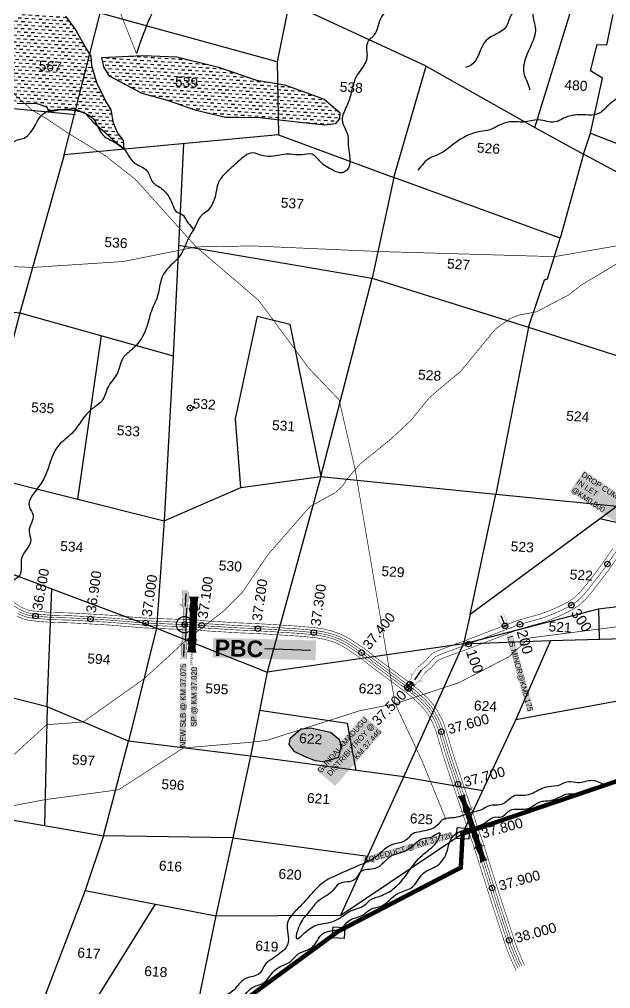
# Model space of a CAD drawing. Header units: inches. Extents: x 198958 to 218693, y 1596361 to 1611769.
# Drawn here: x 203481 to 204555, y 1599783 to 1601544 of the extents above; entities that cross this region are included whole.
import ezdxf
from ezdxf.enums import TextEntityAlignment as Align

# ---------------------------------------------------------------- set-up
doc = ezdxf.new("R2010")
doc.units = ezdxf.units.IN
doc.header["$LTSCALE"] = 15
doc.header["$MEASUREMENT"] = 0
doc.header["$PDMODE"] = 32
doc.header["$PDSIZE"] = 10
doc.linetypes.add('ACAD_ISO02W100', pattern=[15, 12, -3])
doc.linetypes.add('HIDDEN2', pattern=[0.1875, 0.125, -0.0625])
for name, color, linetype in [('CANAL1', 7, 'Continuous'), ('CSMark', 72, 'Continuous'), ('PAPER SIZE', 5, 'Continuous'), ('PLOTS', 7, 'Continuous'), ('PLOTS NO', 7, 'Continuous'), ('ROADS', 1, 'Continuous'), ('STREAMS', 4, 'Continuous'), ('STRUCTURE', 5, 'Continuous'), ('TANKS', 4, 'Continuous'), ('text2', 7, 'Continuous'), ('VILLAGE BOUNDARY STONES', 1, 'Continuous'), ('VILLAGE BOUNDAY', 5, 'Continuous')]:
    doc.layers.add(name, color=color, linetype=linetype)
doc.styles.get("Standard").update_dxf_attribs({"font": 'arial.ttf'})
doc.dimstyles.get("Standard").update_dxf_attribs({"dimtxt": 0.18, "dimasz": 0.18, "dimexe": 0.18, "dimexo": 0.0625, "dimgap": 0.09, "dimtad": 0, "dimtih": 1, "dimtoh": 1, "dimdec": 4, "dimzin": 0, "dimdsep": 46, "dimtxsty": 'Standard', "dimcen": 0.09, "dimadec": 0, "dimazin": 0, "dimtfac": 1, "dimtdec": 4, "dimtofl": 0, "dimtmove": 0, "dimatfit": 3, "dimfxl": 1, "dimtolj": 1, "dimtzin": 0, "dimarcsym": 0})
pattern_1 = [(356.38964, (193844.571, 1595630.348), (6.67528, 5.8829062), [6.2915795, -6.2915795])]

# ---------------------------------------------------------------- blocks, each defined once
blk = doc.blocks.new('OT')
at = {"layer": 'STRUCTURE', "color": 190}
for points, const_width in [([(769751.4, 1706595.8), (769729.4, 1706595.8)], 0.5), ([(769775.2, 1706601.8), (769775.2, 1706597.8), (769769.2, 1706593.8), (769761.8, 1706593.8), (769754.4, 1706593.8), (769748.4, 1706597.8), (769748.4, 1706601.8)], 0.5), ([(769761.8, 1706593.8), (769761.8, 1706581)], 2.5), ([(769751.4, 1706579), (769729.4, 1706579)], 0.5), ([(769748.4, 1706573), (769748.4, 1706577), (769754.4, 1706581), (769761.8, 1706581), (769761.8, 1706581), (769761.8, 1706581), (769769.2, 1706581), (769775.2, 1706577), (769775.2, 1706573)], 0.5)]:
    blk.add_lwpolyline(points, dxfattribs=dict(at, const_width=const_width))
at = {"layer": 'STRUCTURE', "color": 0}
blk.add_circle((769761.8, 1706587.4), 1.87, dxfattribs=at)
blk.add_leader([(769732.6, 1706587.4), (769753.8, 1706587.4)], dimstyle='Standard', override={"dimasz": 10, "dimgap": 0.09, "dimtad": 0}, dxfattribs=at)
blk = doc.blocks.new('AQUEDUCT')
at = {"layer": 'STRUCTURE'}
h = blk.add_hatch(dxfattribs=at)
h.set_pattern_fill('DASH', color=256, scale=8, angle=-90, style=0)
h.set_pattern_definition([(270, (-1706662.7411, 769762.6106), (1, -1), [1, -1])])
edge = h.paths.add_edge_path()
edge.add_spline(control_points=[(6.5, -63.1), (6.2, -62.6), (5.2, -61.2), (4.6, -58.3), (4.1, -54.4), (3.3, -48.8), (4.1, -41.4), (5.4, -35.8), (6, -33)], knot_values=[0, 0, 0, 0, 1.613557, 5.24513, 8.624976, 13.470124, 22.190216, 30.746377, 30.746377, 30.746377, 30.746377], degree=3, periodic=0)
edge.add_line((6, -33), (4, -30))
edge.add_line((4, -30), (4, 30))
edge.add_line((4, 30), (6, 33))
edge.add_spline(control_points=[(6, 33), (5.3, 35.8), (3.9, 41.3), (2.8, 48.7), (3.5, 54.4), (3.9, 58.3), (4.4, 61.2), (5.4, 62.6), (5.7, 63.1)], knot_values=[0, 0, 0, 0, 8.556161, 17.276253, 22.121402, 25.501247, 29.13282, 30.746377, 30.746377, 30.746377, 30.746377], degree=3, periodic=0)
edge.add_line((5.7, 63.1), (-6.5, 63.1))
edge.add_spline(control_points=[(-6.5, 63.1), (-6.2, 62.6), (-5.2, 61.2), (-4.6, 58.3), (-4.1, 54.4), (-3.3, 48.8), (-4.1, 41.4), (-5.4, 35.8), (-6, 33)], knot_values=[0, 0, 0, 0, 1.613557, 5.24513, 8.624976, 13.470124, 22.190216, 30.746377, 30.746377, 30.746377, 30.746377], degree=3, periodic=0)
edge.add_line((-6, 33), (-4, 30))
edge.add_line((-4, 30), (-4, -30))
edge.add_line((-4, -30), (-6, -33))
edge.add_spline(control_points=[(-6, -33), (-5.3, -35.8), (-3.9, -41.3), (-2.8, -48.7), (-3.5, -54.4), (-3.9, -58.3), (-4.4, -61.2), (-5.4, -62.6), (-5.7, -63.1)], knot_values=[0, 0, 0, 0, 8.556161, 17.276253, 22.121402, 25.501247, 29.13282, 30.746377, 30.746377, 30.746377, 30.746377], degree=3, periodic=0)
edge.add_line((-5.7, -63.1), (6.5, -63.1))
blk.add_circle((0, 0), 0.938)
at = {"layer": 'STRUCTURE', "const_width": 0.628}
for points in [[(-12, 36), (-8, 36), (-4, 30), (-4, -30), (-8, -36), (-12, -36)], [(12, 36), (8, 36), (4, 30), (4, -30), (8, -36), (12, -36)]]:
    blk.add_lwpolyline(points, dxfattribs=at)
at = {"layer": 'STRUCTURE', "color": 3}
for points in [[(-4, 30), (-4, -30)], [(-4, 30), (-4, -30)], [(4, 30), (4, -30)]]:
    blk.add_lwpolyline(points, dxfattribs=at)
at = {"layer": 'STRUCTURE'}
for points in [[(-6.5, 63.1), (-5.7, 61.7), (-4.7, 58.2), (-4.2, 54.9), (-3.6, 50.1), (-4.3, 41.4), (-6, 33)], [(5.7, 63.1), (4.8, 61.7), (3.9, 58.2), (3.5, 54.8), (3.1, 50), (4, 41.3), (6, 33)], [(-5.7, -63.1), (-4.8, -61.7), (-3.9, -58.2), (-3.5, -54.8), (-3.1, -50), (-4, -41.3), (-6, -33)], [(6.5, -63.1), (5.7, -61.7), (4.7, -58.2), (4.2, -54.9), (3.6, -50.1), (4.3, -41.4), (6, -33)]]:
    blk.add_spline(points, degree=3, dxfattribs=at)
at = {"layer": 'STRUCTURE', "color": 0}
blk.add_text('STREAM', height=5, dxfattribs=at).set_placement((-19.7, -0.1), align=Align.MIDDLE_CENTER)
for points in [[(32.5, 0.1), (5.8, 0)], [(0.4, -62), (0.1, -38.2)]]:
    blk.add_leader(points, dimstyle='Standard', override={"dimasz": 10, "dimgap": 0.09, "dimtad": 0}, dxfattribs=at)
blk = doc.blocks.new('SLB')
at = {"layer": 'STRUCTURE'}
h = blk.add_hatch(dxfattribs=at)
h.set_pattern_fill('DOTS', color=6, scale=20, angle=320.3722, style=0)
h.set_pattern_definition([(320.372247934, (-159.4327, -72.9564), (1.2786241598, 0.5641323054), [0, -1.25])])
h.paths.add_polyline_path([(769699.5, 1706871.1), (769699.5, 1706861.1), (769729.1, 1706861.1), (769732.1, 1706863.1), (769792.1, 1706863.1), (769795.1, 1706861.1), (769824.7, 1706861.1), (769824.7, 1706871.1), (769795.1, 1706871.1), (769792.1, 1706869.1), (769732.1, 1706869.1), (769729.1, 1706871.1)])
at = {"layer": 'STRUCTURE', "color": 6, "const_width": 0.628}
for points in [[(769726.1, 1706877.1), (769726.1, 1706873.1), (769732.1, 1706869.1), (769792.1, 1706869.1), (769798.1, 1706873.1), (769798.1, 1706877.1)], [(769726.1, 1706855.1), (769726.1, 1706859.1), (769732.1, 1706863.1), (769792.1, 1706863.1), (769798.1, 1706859.1), (769798.1, 1706855.1)]]:
    blk.add_lwpolyline(points, dxfattribs=at)
at = {"layer": 'STRUCTURE', "color": 6, "linetype": 'ACAD_ISO02W100', "ltscale": 0.5, "const_width": 0.5}
for points in [[(769699.5, 1706871.1), (769729.1, 1706871.1)], [(769699.5, 1706861.1), (769729.1, 1706861.1)], [(769795.1, 1706871.1), (769824.7, 1706871.1)], [(769795.1, 1706861.1), (769824.7, 1706861.1)]]:
    blk.add_lwpolyline(points, dxfattribs=at)
at = {"layer": 'STRUCTURE', "color": 6}
blk.add_lwpolyline([(769732.1, 1706863.1), (769792.1, 1706863.1)], dxfattribs=at)
blk.add_lwpolyline([(769732.1, 1706863.1), (769792.1, 1706863.1)], dxfattribs=at)
at = {"layer": 'STRUCTURE', "color": 0}
blk.add_circle((769762.1, 1706866.1), 1.24, dxfattribs=at)
for points in [[(769703.8, 1706866), (769726.7, 1706866)], [(769818.6, 1706865.8), (769795.7, 1706865.8)]]:
    blk.add_leader(points, dimstyle='Standard', override={"dimasz": 10, "dimgap": 0.09, "dimtad": 0}, dxfattribs=at)
blk = doc.blocks.new('SP')
at = {"layer": 'STRUCTURE'}
h = blk.add_hatch(dxfattribs=at)
h.set_pattern_fill('DASH', color=256, scale=8, style=0)
edge = h.paths.add_edge_path()
edge.add_spline(control_points=[(769825.7, 1706742.1), (769825.3, 1706741.8), (769823.8, 1706740.8), (769820.9, 1706740.3), (769817, 1706739.7), (769811.4, 1706738.9), (769804, 1706739.7), (769798.4, 1706741), (769795.6, 1706741.6)], knot_values=[0, 0, 0, 0, 1.613557, 5.24513, 8.624976, 13.470124, 22.190216, 30.746377, 30.746377, 30.746377, 30.746377], degree=3, periodic=0)
edge.add_line((769795.6, 1706741.6), (769792.6, 1706739.6))
edge.add_line((769792.6, 1706739.6), (769732.6, 1706739.6))
edge.add_line((769732.6, 1706739.6), (769729.6, 1706741.6))
edge.add_spline(control_points=[(769729.6, 1706741.6), (769726.9, 1706740.9), (769721.3, 1706739.5), (769713.9, 1706738.5), (769708.3, 1706739.1), (769704.4, 1706739.6), (769701.5, 1706740), (769700, 1706741), (769699.5, 1706741.3)], knot_values=[0, 0, 0, 0, 8.556161, 17.276253, 22.121402, 25.501247, 29.13282, 30.746377, 30.746377, 30.746377, 30.746377], degree=3, periodic=0)
edge.add_line((769699.5, 1706741.3), (769699.5, 1706722.1))
edge.add_spline(control_points=[(769699.5, 1706722.1), (769700, 1706722.4), (769701.4, 1706723.4), (769704.3, 1706724), (769708.2, 1706724.5), (769713.8, 1706725.3), (769721.2, 1706724.5), (769726.8, 1706723.3), (769729.6, 1706722.6)], knot_values=[0, 0, 0, 0, 1.613557, 5.24513, 8.624976, 13.470124, 22.190216, 30.746377, 30.746377, 30.746377, 30.746377], degree=3, periodic=0)
edge.add_line((769729.6, 1706722.6), (769732.6, 1706724.6))
edge.add_line((769732.6, 1706724.6), (769792.6, 1706724.6))
edge.add_line((769792.6, 1706724.6), (769795.6, 1706722.6))
edge.add_spline(control_points=[(769795.6, 1706722.6), (769798.4, 1706723.3), (769803.9, 1706724.8), (769811.3, 1706725.8), (769817, 1706725.1), (769820.9, 1706724.7), (769823.8, 1706724.2), (769825.2, 1706723.3), (769825.7, 1706723)], knot_values=[0, 0, 0, 0, 8.556161, 17.276253, 22.121402, 25.501247, 29.13282, 30.746377, 30.746377, 30.746377, 30.746377], degree=3, periodic=0)
edge.add_line((769825.7, 1706723), (769825.7, 1706742.1))
h.paths.add_polyline_path([(769764.2, 1706732.1, -1), (769761.1, 1706732.1, -1)], flags=0)
h.paths.add_polyline_path([(769761.1, 1706732.1, 1), (769764.2, 1706732.1, 1)], flags=16)
at = {"layer": 'STRUCTURE', "const_width": 0.628}
for points in [[(769726.6, 1706747.6), (769726.6, 1706743.6), (769732.6, 1706739.6), (769792.6, 1706739.6), (769798.6, 1706743.6), (769798.6, 1706747.6)], [(769726.6, 1706716.6), (769726.6, 1706720.6), (769732.6, 1706724.6), (769792.6, 1706724.6), (769798.6, 1706720.6), (769798.6, 1706716.6)]]:
    blk.add_lwpolyline(points, dxfattribs=at)
at = {"layer": 'STRUCTURE', "color": 3}
blk.add_lwpolyline([(769732.6, 1706724.6), (769792.6, 1706724.6)], dxfattribs=at)
blk.add_lwpolyline([(769732.6, 1706724.6), (769792.6, 1706724.6)], dxfattribs=at)
at = {"layer": 'STRUCTURE', "color": 0}
blk.add_circle((769762.6, 1706732.1), 1.55, dxfattribs=at)
at = {"layer": 'STRUCTURE'}
for points in [[(769699.5, 1706741.3), (769700.9, 1706740.5), (769704.4, 1706739.6), (769707.8, 1706739.2), (769712.6, 1706738.8), (769721.3, 1706739.7), (769729.6, 1706741.6)], [(769825.7, 1706742.1), (769824.3, 1706741.3), (769820.8, 1706740.3), (769817.5, 1706739.8), (769812.7, 1706739.2), (769804, 1706739.9), (769795.6, 1706741.6)], [(769699.5, 1706722.1), (769700.9, 1706723), (769704.4, 1706724), (769707.7, 1706724.5), (769712.5, 1706725), (769721.2, 1706724.4), (769729.6, 1706722.6)], [(769825.7, 1706723), (769824.3, 1706723.8), (769820.8, 1706724.7), (769817.4, 1706725.1), (769812.6, 1706725.5), (769803.9, 1706724.6), (769795.6, 1706722.6)]]:
    blk.add_spline(points, degree=3, dxfattribs=at)
at = {"layer": 'STRUCTURE', "color": 0}
blk.add_text('STREAM', height=5, dxfattribs=at).set_placement((769684.3, 1706732.1), align=Align.MIDDLE_CENTER)
for points in [[(769727.4, 1706732.1), (769700.8, 1706732.1)], [(769824.4, 1706732.1), (769800.5, 1706732.1)]]:
    blk.add_leader(points, dimstyle='Standard', override={"dimasz": 10, "dimgap": 0.09, "dimtad": 0}, dxfattribs=at)
blk = doc.blocks.new('PBC')
at = {"layer": 'STRUCTURE', "color": 5, "insert": (13.6, 8.7), "char_height": 30, "width": 181.057, "attachment_point": 1, "rotation": 325.6347, "bg_fill": 1, "box_fill_scale": 1.1, "bg_fill_color": 7, "bg_fill_true_color": 16777215, "bg_fill_transparency": 0}
blk.add_mtext('{\\fArial|b1|i0|c0|p34;\\C256;PBC}', dxfattribs=at)
at = {"layer": 'PAPER SIZE'}
blk.add_leader([(148.6, -102.5), (80.6, -54.7)], dimstyle='Standard', override={"dimasz": 40, "dimgap": 0.09, "dimtad": 0, "dimtfill": 2, "dimtfillclr": 5}, dxfattribs=at)

msp = doc.modelspace()

# ---------------------------------------------------------------- hatches: boundary and pattern name
at = {"layer": 'TANKS'}
h = msp.add_hatch(dxfattribs=at)
h.set_pattern_fill('DASH', color=256, scale=1.9816, angle=-3.6104)
h.set_pattern_definition(pattern_1)
h.paths.add_polyline_path([(203671.2, 1601308.3), (203670.3, 1601323.9), (203659.4, 1601338.8), (203652.2, 1601355.7), (203648, 1601379.6), (203638.3, 1601395.7), (203621.8, 1601428.7), (203612.7, 1601460.1), (203611.6, 1601477.2), (203601.3, 1601494), (203582.4, 1601526.9), (203565.3, 1601550.1), (203540.9, 1601561), (203503.1, 1601559.4), (203475.3, 1601548.9), (203433.2, 1601517), (203399.6, 1601475.7), (203383.5, 1601433.9), (203371.8, 1601403.5), (203365.8, 1601388), (203371.4, 1601383.9), (203375, 1601381.3), (203390.7, 1601390.7), (203406.8, 1601396.8), (203426.7, 1601399.9), (203455.4, 1601398), (203477.2, 1601391.8), (203512.8, 1601391.5), (203530.5, 1601385.5), (203535.3, 1601376.2), (203555.3, 1601380.7), (203580.7, 1601382.2), (203600.9, 1601373.4), (203614.8, 1601357.7), (203632.4, 1601342.1), (203646, 1601330), (203657.4, 1601319.1)])
h.paths.add_polyline_path([(203630.9, 1601474.7), (203704.8, 1601478.9), (203766.8, 1601476.3), (203842.7, 1601457.5), (203911.5, 1601434), (203963.3, 1601425.3), (204034.9, 1601399.5), (204047.6, 1601388.5), (204063.3, 1601375), (204062.3, 1601363.3), (204054.5, 1601354.4), (204035.9, 1601352.1), (204001.7, 1601355.9), (203958.9, 1601360.6), (203933.6, 1601363.4), (203918.1, 1601365.1), (203879.5, 1601365.7), (203855.4, 1601366.1), (203802.2, 1601378.9), (203750.1, 1601396.9), (203703.9, 1601409.8), (203644.8, 1601441.1), (203634.3, 1601457.9)])
h = msp.add_hatch(dxfattribs=at)
h.set_pattern_fill('DASH', color=256, scale=1.9816, angle=-3.6104)
h.set_pattern_definition(pattern_1)
h.paths.add_polyline_path([(203145.9, 1600044.9), (203158.2, 1600089.9), (203153.6, 1600122.3), (203158.3, 1600143.1), (203173.5, 1600149.1), (203181, 1600156.9), (203173.6, 1600180.6), (203146.9, 1600203.7), (203114, 1600220.8), (203095.4, 1600222.8), (203058.9, 1600218.6), (203029.4, 1600204.9), (203013.9, 1600173.8), (203017.7, 1600148.8), (203025.3, 1600127.6), (203029.9, 1600114.8), (203050.2, 1600105.5), (203067.1, 1600095.2), (203080.3, 1600087.1), (203104.5, 1600060), (203112, 1600051.6), (203119.9, 1600048.8), (203125.2, 1600046.7)])
h.paths.add_polyline_path([(203999.5, 1600204.3), (204018.2, 1600197.3), (204032.1, 1600195.4), (204039.2, 1600196.8), (204061.2, 1600203.1), (204066, 1600224.7), (204062.2, 1600234.9), (204046.2, 1600248.3), (204009.5, 1600255.9), (203992, 1600254.4), (203972.2, 1600236.9), (203970.5, 1600226.2), (203979.5, 1600214.4)])

# ---------------------------------------------------------------- linework, layer by layer
at = {"color": 3}
for p in [(203791, 1600838, 23), (203710.4, 1600447.1), (203781.3, 1600444.2), (203796.3, 1600444.2), (204185.8, 1600330.7), (204188, 1600328, 19), (204277.6, 1600154.2), (204304.3, 1600073.8), (204309.6, 1600059.2)]:
    msp.add_point(p, dxfattribs=at)
at = {"layer": 'CANAL1', "color": 200, "const_width": 1}
for points in [[(204205.8, 1600367.4), (204218.2, 1600377.9), (204227.6, 1600388.4), (204233.6, 1600393.4), (204242.3, 1600397.1), (204260.6, 1600404.2), (204294.3, 1600416.4), (204353.9, 1600439.5), (204384.8, 1600451.4), (204410.2, 1600458.6), (204429.5, 1600464), (204448.8, 1600471.6), (204462.3, 1600477.6), (204478.6, 1600486), (204488.6, 1600492.7), (204498.7, 1600502.3), (204510.5, 1600516.4), (204536.3, 1600550), (204559, 1600582.6)], [(204216.2, 1600355.2), (204229.4, 1600366.4), (204238.7, 1600376.8), (204242.1, 1600379.6), (204248.3, 1600382.3), (204266.2, 1600389.2), (204299.9, 1600401.4), (204359.7, 1600424.5), (204389.9, 1600436.2), (204414.5, 1600443.2), (204434.6, 1600448.8), (204455, 1600456.8), (204469.3, 1600463.2), (204486.7, 1600472.2), (204498.6, 1600480.2), (204510.4, 1600491.3), (204523, 1600506.4), (204549.3, 1600540.6), (204572.1, 1600573.5)], [(203453.2, 1600495.5), (203484.7, 1600475.8), (203490.7, 1600473.1), (203498.2, 1600470.3), (203505.5, 1600469.1), (203510.5, 1600468.7), (203527.3, 1600467.2), (203539.8, 1600466.3), (203549.4, 1600466), (203574.2, 1600465.4), (203605.3, 1600463.7), (203646.9, 1600461.2), (203706.9, 1600456.2), (203710.8, 1600456.1), (203780.4, 1600453.3), (203796, 1600453.4), (203825.8, 1600450.5), (203840.9, 1600449.7), (203876, 1600447.5), (203913.8, 1600445.9), (203944, 1600444.2), (203966.5, 1600442.7), (203989.7, 1600441.2), (204016.3, 1600438.8), (204030.8, 1600436.8), (204044.7, 1600433.6), (204053.6, 1600430.9), (204064.7, 1600426.9), (204076.8, 1600420.6), (204086.6, 1600414.7), (204110.2, 1600398.8), (204112.1, 1600397.2), (204135.3, 1600379.1), (204180.3, 1600345.6), (204193.5, 1600336.3), (204207.6, 1600324.4), (204223.4, 1600309.8), (204233.3, 1600298.1), (204240.5, 1600287.3), (204249, 1600271.4), (204254.4, 1600257.4), (204267, 1600214.7), (204272.8, 1600196.5), (204281.3, 1600171.3), (204286.1, 1600157.1), (204307.9, 1600092.3), (204312.6, 1600077.2), (204318, 1600062.3), (204321.8, 1600052), (204352.4, 1599955.1), (204383.3, 1599860.5), (204394.9, 1599832.7), (204398.9, 1599825)], [(203476.2, 1600459.8), (203483.9, 1600456.4), (203493.6, 1600452.9), (203503.3, 1600451.3), (203508.9, 1600450.8), (203525.8, 1600449.3), (203538.9, 1600448.4), (203548.9, 1600448), (203573.4, 1600447.4), (203604.3, 1600445.7), (203645.6, 1600443.3), (203705.8, 1600438.3), (203710, 1600438.1), (203780.2, 1600435.3), (203795.2, 1600435.4), (203824.5, 1600432.5), (203839.9, 1600431.7), (203875, 1600429.5), (203912.9, 1600427.9), (203942.8, 1600426.3), (203965.3, 1600424.7), (203988.4, 1600423.3), (204014.3, 1600420.9), (204027.6, 1600419.1), (204040.1, 1600416.2), (204048, 1600413.8), (204057.5, 1600410.4), (204068, 1600404.9), (204076.8, 1600399.5), (204099.6, 1600384.2), (204101, 1600383.1), (204124.4, 1600364.8), (204169.8, 1600331.1), (204182.4, 1600322.1), (204195.6, 1600310.9), (204210.4, 1600297.3), (204218.9, 1600287.3), (204225.1, 1600278), (204232.6, 1600263.8), (204237.4, 1600251.6), (204249.8, 1600209.4), (204255.7, 1600190.9), (204264.2, 1600165.6), (204269, 1600151.3), (204290.8, 1600086.8), (204295.6, 1600071.4), (204301.1, 1600056.1), (204304.7, 1600046.2), (204335.2, 1599949.6), (204366.4, 1599854.2), (204378.6, 1599825.1), (204383.6, 1599815.4)]]:
    msp.add_lwpolyline(points, dxfattribs=at)
at = {"layer": 'CANAL1', "color": 1, "linetype": 'HIDDEN2', "ltscale": 4, "const_width": 1}
for points in [[(204211, 1600361.3), (204223.8, 1600372.2), (204233.1, 1600382.6), (204237.9, 1600386.5), (204245.3, 1600389.7), (204263.4, 1600396.7), (204297.1, 1600408.9), (204356.8, 1600432), (204387.4, 1600443.8), (204412.3, 1600450.9), (204432, 1600456.4), (204451.9, 1600464.2), (204465.8, 1600470.4), (204482.7, 1600479.1), (204493.6, 1600486.4), (204504.6, 1600496.8), (204516.7, 1600511.4), (204542.8, 1600545.3), (204565.6, 1600578.1)], [(203480.4, 1600467.8), (203487.3, 1600464.7), (203495.9, 1600461.6), (203504.4, 1600460.2), (203509.7, 1600459.8), (203526.5, 1600458.2), (203539.3, 1600457.4), (203549.2, 1600457), (203573.8, 1600456.4), (203604.8, 1600454.7), (203646.2, 1600452.3), (203706.3, 1600447.3), (203710.4, 1600447.1), (203780.3, 1600444.3), (203795.6, 1600444.4), (203825.1, 1600441.5), (203840.4, 1600440.7), (203875.5, 1600438.5), (203913.3, 1600436.9), (203943.4, 1600435.2), (203965.9, 1600433.7), (203989.1, 1600432.2), (204015.3, 1600429.8), (204029.2, 1600427.9), (204042.4, 1600424.9), (204050.8, 1600422.3), (204061.1, 1600418.6), (204072.4, 1600412.8), (204081.7, 1600407.1), (204104.9, 1600391.5), (204106.6, 1600390.2), (204129.9, 1600371.9), (204175.1, 1600338.3), (204187.9, 1600329.2), (204201.6, 1600317.6), (204216.9, 1600303.6), (204226.1, 1600292.7), (204232.8, 1600282.6), (204240.8, 1600267.6), (204245.9, 1600254.5), (204258.4, 1600212.1), (204264.3, 1600193.7), (204272.8, 1600168.5), (204277.6, 1600154.2), (204299.3, 1600089.6), (204304.1, 1600074.3), (204309.6, 1600059.2), (204313.3, 1600049.1), (204343.8, 1599952.4), (204374.8, 1599857.4), (204386.7, 1599828.9), (204390.1, 1599822.4)]]:
    msp.add_lwpolyline(points, dxfattribs=at)
at = {"layer": 'CANAL1', "color": 5, "const_width": 1}
for points in [[(203450.5, 1600491.3), (203482.3, 1600471.3), (203488.8, 1600468.4), (203496.9, 1600465.5), (203504.9, 1600464.2), (203510.1, 1600463.7), (203526.9, 1600462.2), (203539.5, 1600461.3), (203549.3, 1600461), (203574, 1600460.4), (203605.1, 1600458.7), (203646.5, 1600456.2), (203706.6, 1600451.2), (203710.6, 1600451.1), (203780.4, 1600448.3), (203795.8, 1600448.4), (203825.4, 1600445.5), (203840.6, 1600444.7), (203875.7, 1600442.5), (203913.5, 1600440.9), (203943.6, 1600439.2), (203966.1, 1600437.7), (203989.4, 1600436.2), (204015.7, 1600433.8), (204029.9, 1600431.9), (204043.4, 1600428.7), (204052.1, 1600426.1), (204062.7, 1600422.3), (204074.4, 1600416.2), (204083.9, 1600410.4), (204107.2, 1600394.7), (204109, 1600393.3), (204132.3, 1600375.1), (204177.4, 1600341.6), (204190.4, 1600332.4), (204204.3, 1600320.6), (204219.8, 1600306.4), (204229.3, 1600295.1), (204236.2, 1600284.7), (204244.4, 1600269.3), (204249.7, 1600255.8), (204262.2, 1600213.2), (204268.1, 1600194.9), (204276.6, 1600169.7), (204281.4, 1600155.5), (204303.1, 1600090.8), (204307.9, 1600075.6), (204313.3, 1600060.6), (204317.1, 1600050.4), (204347.6, 1599953.6), (204378.6, 1599858.8), (204390.4, 1599830.6), (204394, 1599823.5)], [(203478.5, 1600464.2), (203485.8, 1600461), (203494.9, 1600457.7), (203503.9, 1600456.2), (203509.4, 1600455.8), (203526.2, 1600454.3), (203539.1, 1600453.4), (203549, 1600453), (203573.6, 1600452.4), (203604.6, 1600450.7), (203646, 1600448.3), (203706.1, 1600443.3), (203710.2, 1600443.1), (203780.2, 1600440.3), (203795.4, 1600440.4), (203824.8, 1600437.5), (203840.1, 1600436.7), (203875.3, 1600434.5), (203913.1, 1600432.9), (203943.1, 1600431.2), (203965.6, 1600429.7), (203988.7, 1600428.3), (204014.8, 1600425.9), (204028.5, 1600424), (204041.4, 1600421), (204049.6, 1600418.5), (204059.5, 1600415), (204070.4, 1600409.3), (204079.5, 1600403.7), (204102.5, 1600388.2), (204104.1, 1600387), (204127.4, 1600368.7), (204172.7, 1600335.1), (204185.5, 1600326.1), (204199, 1600314.6), (204214, 1600300.8), (204222.9, 1600290.3), (204229.4, 1600280.6), (204237.1, 1600265.9), (204242.1, 1600253.2), (204254.6, 1600210.9), (204260.5, 1600192.4), (204269, 1600167.2), (204273.8, 1600152.9), (204295.5, 1600088.3), (204300.3, 1600073), (204305.8, 1600057.8), (204309.5, 1600047.8), (204340, 1599951.1), (204371.1, 1599856), (204383.1, 1599827.2), (204387.3, 1599819.1)]]:
    msp.add_lwpolyline(points, dxfattribs=at)
at = {"layer": 'PLOTS'}
for points in [[(203971, 1601574.3), (203949.3, 1601467.2), (203627.5, 1601555.5)], [(203949.3, 1601467.2), (203951.5, 1601334.5), (204161.2, 1601256.8), (204220, 1601459.4), (203971, 1601574.3)], [(204220, 1601459.4), (204417.3, 1601347.6), (204488.6, 1601579.7)], [(203951.5, 1601334.5), (203562.1, 1601298.1), (203627.5, 1601555.5)], [(204417.3, 1601347.6), (204505.7, 1601299.3), (204518.2, 1601337.7), (204540.1, 1601437.7), (204518.5, 1601451), (204530.3, 1601498.8), (204547.9, 1601497.8), (204559.5, 1601553.1)], [(204518.2, 1601337.7), (204613.5, 1601300.6), (204716.2, 1601318.6), (204764.9, 1601471.7)], [(203274.6, 1601286.4), (203304.2, 1601400.2), (203432.5, 1601386.1), (203582.8, 1601371.6)], [(204716.2, 1601318.6), (204783.2, 1601304.9), (204791.4, 1601181.2), (204722.5, 1601183.1), (204505.7, 1601299.3)], [(203778.9, 1601318.3), (203760.1, 1600932.8)], [(203562.1, 1601298.1), (203482.1, 1601011.1)], [(204505.7, 1601299.3), (204463.5, 1601146.4), (204161.2, 1601256.8)], [(204161.2, 1601256.8), (204121.8, 1601074.1), (204405.6, 1600984.9), (204434.6, 1601070.9), (204440.5, 1601072.4), (204463.5, 1601146.4)], [(204405.6, 1600984.9), (204648.8, 1600906.7), (204722.5, 1601183.1)], [(203769.9, 1601134), (204121.8, 1601074.1)], [(204028.6, 1600713.6), (204121.8, 1601074.1)], [(203285.5, 1601031.7), (203482.1, 1601011.1), (203405.5, 1600717.8), (203256.1, 1600851.8)], [(203482.1, 1601011.1), (203760.1, 1600932.8), (203744, 1600632.8)], [(203883, 1600693.4), (203873.4, 1600818), (203913.7, 1601004.9), (203972.5, 1600990.4), (204028.6, 1600713.6)], [(204405.6, 1600984.9), (204346.3, 1600681.2)], [(203587.3, 1600672.2), (203630, 1600969.4)], [(203405.5, 1600717.8), (203744, 1600632.8), (203730.1, 1600437.6)], [(203744, 1600632.8), (203883, 1600693.4), (204028.6, 1600713.6), (204346.3, 1600681.2), (204566.7, 1600659.7), (204299.9, 1600462.3), (204287.6, 1600409.3)], [(204028.6, 1600713.6), (203930.8, 1600357.5)], [(204299.9, 1600462.3), (204346.3, 1600681.2)], [(204287.6, 1600409.3), (204532.6, 1600473), (204606.5, 1600482), (204650.4, 1600610.2), (204535.4, 1600636.5)], [(203368.3, 1600573.7), (203730.1, 1600437.6), (203679.4, 1600232.1)], [(203531.5, 1600295), (203539.8, 1600509.2)], [(204532.6, 1600473), (204534.1, 1600417.6)], [(203730.1, 1600437.6), (203930.8, 1600357.5), (203901, 1600205.2), (203679.4, 1600232.1)], [(204287.6, 1600409.3), (204445.5, 1600415.2), (204782.5, 1600424.3), (204948.4, 1600433.3), (205100.3, 1600433.1)], [(204179.5, 1600167.5), (204287.6, 1600409.3), (203930.8, 1600357.5)], [(204445.5, 1600415.2), (204382.9, 1600271.7), (204286.1, 1600064.3)], [(203378.8, 1600104.4), (203526.8, 1600078.8), (203633.6, 1600060.4), (203679.4, 1600232.1), (203531.5, 1600295), (203371.6, 1600335.4)], [(204382.9, 1600271.7), (204775.9, 1600343.8)], [(203531.5, 1600295), (203526.8, 1600078.8)], [(203917.3, 1600288.6), (204076.1, 1600265.1), (204092.2, 1600179.3)], [(203901, 1600205.2), (203868.5, 1600056.7), (203633.6, 1600060.4)], [(203837.8, 1599915.1), (204064.9, 1599916), (204179.5, 1600167.5), (203901, 1600205.2)], [(204179.6, 1600167.4), (204322.7, 1600142.6)], [(203633.6, 1600060.4), (203600.5, 1599961.2), (203520, 1599749.9)], [(203868.5, 1600056.7), (203837.8, 1599915.1)], [(203868.5, 1600056.7), (204113.9, 1600023.6)], [(204064.9, 1599916), (204286.1, 1600064.3)], [(203600.5, 1599961.2), (203837.8, 1599915.1), (203791.1, 1599689.2)], [(203596.3, 1599723.9), (203728, 1599936.4)]]:
    msp.add_lwpolyline(points, dxfattribs=at)
at = {"layer": 'ROADS', "const_width": 1.19}
for points in [[(203802.1, 1601130.7), (203692.5, 1601252.7), (203638.4, 1601295.5), (203571.8, 1601336), (203530.8, 1601363.5), (203504.3, 1601379.2), (203387.3, 1601483.8), (203327.7, 1601542.7), (203222.2, 1601665.7), (203076.3, 1601822.3), (203023.7, 1601889.3), (202977.2, 1601920), (202908.7, 1601958), (202879.7, 1601987.6), (202853.6, 1602017.8), (202797.2, 1602071.7), (202756.8, 1602098.6), (202748.8, 1602111.2), (202685.3, 1602332.5)], [(203693.6, 1601482.3), (203657.2, 1601574.3)], [(202536.5, 1601156.6), (202838.9, 1601129.9), (202891.2, 1601115), (203330.5, 1601091.6), (203400.5, 1601097.6), (203505, 1601093.4), (203669.9, 1601104.2), (203779.4, 1601126.1), (203802.1, 1601130.7), (203904.9, 1601132.5), (204132.2, 1601122.4), (204453.1, 1601113), (204643.6, 1601146.1), (204788.1, 1601231.1), (205021.4, 1601322.3), (205150.1, 1601455.4), (205189.7, 1601518.3), (205213.7, 1601557.2)], [(203802.1, 1601130.7), (203915.4, 1601033.8), (204007.1, 1600909.9), (204061.8, 1600852.7), (204091, 1600725.6), (204163.5, 1600300.4), (204212.6, 1600196.1), (204256.1, 1600089.4)], [(203369.1, 1600115.2), (203530.8, 1600262.3), (203596.8, 1600267.2), (203707.3, 1600345.5), (203784.1, 1600416), (203851.1, 1600468.2), (203886.8, 1600503.9), (203931.8, 1600570.5), (204008.6, 1600658.6), (204020.8, 1600665.3), (204054.3, 1600683.8), (204067.8, 1600695.9), (204076.1, 1600708.8), (204099.7, 1600736), (204154.6, 1600780.4), (204191.8, 1600815.1), (204225, 1600855.9), (204242.9, 1600871.6), (204282.2, 1600904.1), (204315.2, 1600944.3), (204345.9, 1600981.7), (204373.1, 1601000.8), (204387.9, 1601006.7), (204420, 1601012.7), (204478.7, 1601043.4), (204502.3, 1601061.9), (204533.5, 1601080.5), (204567.2, 1601100.8)], [(204163.5, 1600300.4), (204279.6, 1600338.7), (204370.6, 1600386), (204407.1, 1600419.9), (204516.7, 1600433.9), (204563.8, 1600439.9), (204608.7, 1600453.8), (204658.1, 1600479), (204688.3, 1600487.6), (204774.7, 1600499.2), (204830.2, 1600513.2), (204915.6, 1600559.6), (204941.5, 1600577.6), (205002.8, 1600670.7), (205031.3, 1600686), (205104.5, 1600705.9), (205152.1, 1600724.8)], [(204163.5, 1600300.4), (204099.2, 1600287.7), (203931, 1600233.9), (203901.4, 1600230.4), (203778.7, 1600220), (203661.4, 1600144.1), (203527.9, 1600126.1), (203419.4, 1600105.4), (203357.1, 1600070.3), (203347.9, 1600065.1), (203282.6, 1599963.6), (203255.7, 1599905.4), (203240.3, 1599835.6), (203187.7, 1599686.6), (203160.9, 1599604.6), (203140.6, 1599584.1), (203105.2, 1599501.7), (203046.4, 1599374.4)]]:
    msp.add_lwpolyline(points, dxfattribs=at)
at = {"layer": 'STREAMS'}
for points in [[(203894.7, 1601811.8), (203868.1, 1601783.7), (203849.2, 1601777.8), (203828.7, 1601749.8), (203813.3, 1601730.7), (203807.1, 1601721), (203794.3, 1601682.5), (203782, 1601670.2), (203771.9, 1601641.4), (203762.1, 1601614.8), (203745.6, 1601593), (203693.6, 1601482.3)], [(204185.7, 1601780), (204197.4, 1601761.5), (204203.1, 1601740.3), (204222.6, 1601723.6), (204225.5, 1601700.9), (204211.3, 1601684), (204205.8, 1601665.9), (204193.2, 1601647.5), (204189.7, 1601628.7), (204172.7, 1601610.6), (204163.9, 1601594.7), (204157.8, 1601574.8), (204137.4, 1601546.6), (204125.5, 1601516.5), (204113.1, 1601501.8), (204112.3, 1601475.3), (204092.7, 1601439.8), (204081.5, 1601402.5), (204071.4, 1601377.6), (204067.2, 1601365.6), (204077.4, 1601333), (204078.4, 1601315.6), (204075.2, 1601269.7), (204067.4, 1601265.4), (204050.3, 1601270.2), (204027.7, 1601285.3), (204012.6, 1601299.2), (203993.4, 1601298), (203972.7, 1601299.3), (203942.8, 1601295.7), (203924.4, 1601296.2), (203904.6, 1601301.6), (203878.1, 1601285.5), (203853.8, 1601263.2), (203841.8, 1601245.9), (203838, 1601229.1), (203822, 1601195.9), (203812.1, 1601188), (203800.1, 1601167.4), (203788.1, 1601146.6), (203780, 1601127.4), (203771.2, 1601112.8), (203742.8, 1601081.3), (203730.4, 1601036.5), (203722.3, 1601018.1), (203712.4, 1600985.9), (203693.2, 1600951.6), (203678.4, 1600938.3), (203670.4, 1600930.1), (203659, 1600901.3), (203641.5, 1600874.9), (203631.1, 1600850.8), (203618, 1600840), (203603.1, 1600826.8), (203576.4, 1600791.8), (203552.6, 1600770.4), (203519.9, 1600700), (203499.2, 1600657.8), (203505.9, 1600643.2), (203498.8, 1600613.7), (203501.7, 1600598.2), (203485.4, 1600566.1), (203481.4, 1600533.6), (203467.6, 1600522.8), (203426, 1600454.1), (203420.2, 1600428.7), (203411, 1600415.4), (203409.9, 1600393.5), (203393.8, 1600358.4), (203391.8, 1600342.8), (203383.7, 1600318.3), (203389.8, 1600283.4), (203394.2, 1600266.5), (203400.9, 1600224.8), (203410.3, 1600202.9), (203409.6, 1600184.7), (203426.6, 1600165.5), (203432.1, 1600148.7), (203437.4, 1600131.5), (203452.6, 1600101.5), (203457.1, 1600084.1), (203461.3, 1600077.5)], [(205087.4, 1601754.2), (205059.5, 1601741.9), (205041.4, 1601721.1), (205006.3, 1601703.5), (204985.6, 1601681.8), (204938.6, 1601637.2), (204887.9, 1601620.5), (204875.4, 1601612.5), (204862.3, 1601609.7), (204840, 1601602.6), (204822.4, 1601595.7), (204807.8, 1601573.6), (204778.5, 1601566.2), (204759.5, 1601550.8), (204724.9, 1601519.8), (204717.4, 1601490.5), (204683.1, 1601463.5), (204667.4, 1601455.4), (204627.8, 1601442.2), (204599.4, 1601415.7), (204570.1, 1601401.7), (204551.5, 1601389.1), (204535.3, 1601374.2), (204525.4, 1601370.7), (204504.1, 1601370.8), (204490.7, 1601370.3), (204469.5, 1601364.5), (204453.7, 1601357.8), (204424.1, 1601361.4), (204396.8, 1601357.7), (204372.6, 1601358.1), (204348.2, 1601349.8), (204335.5, 1601343.4), (204318.7, 1601340.7), (204270.1, 1601317.9), (204243.1, 1601299.3), (204226.7, 1601292.2), (204205, 1601270.1)], [(204833.7, 1601600.9), (204802.6, 1601606.5), (204778.2, 1601612.8), (204754.6, 1601619.2), (204734.6, 1601627.3), (204702.3, 1601629), (204685.6, 1601630.7), (204656, 1601648.3), (204630.9, 1601652), (204621.7, 1601656.9), (204586.5, 1601696), (204567.1, 1601703.8), (204527.8, 1601698), (204502.5, 1601679.4), (204414.9, 1601600.3), (204387.5, 1601565.9), (204374.4, 1601552.5), (204364.8, 1601530.4), (204328.7, 1601506), (204301.6, 1601461.1), (204291.4, 1601456.9)], [(204412.1, 1601596.6), (204415.7, 1601581.8), (204413.3, 1601551.7), (204417.9, 1601531.1), (204402.9, 1601480.5), (204397.3, 1601447), (204406.8, 1601420.7), (204407.8, 1601416.3)], [(202982.4, 1599800.1), (202999, 1599819.6), (202992.5, 1599860.7), (203002.3, 1599886.7), (203004.2, 1599900.6), (203016.4, 1599920.9), (203017, 1599941.6), (203005.3, 1599962.3), (202994.7, 1599977), (202992.6, 1600000.4), (202988.1, 1600017.1), (202976.9, 1600037.8), (202979.8, 1600055.7), (202977.4, 1600087.8), (202975.2, 1600094.3), (202967.8, 1600120.2), (202942.5, 1600149.2), (202931.4, 1600168.6), (202937.7, 1600182), (202953.5, 1600196.3), (202961.4, 1600206.4), (202976.4, 1600243.7), (202984.6, 1600260.4), (202998.7, 1600290.6), (203034.4, 1600324.3), (203044.9, 1600350.3), (203051.8, 1600376.4), (203060.7, 1600391), (203060.6, 1600417.3), (203063, 1600426.9), (203073.8, 1600433.1), (203085.3, 1600459.4), (203099, 1600474.3), (203117.8, 1600517.8), (203132.3, 1600545.5), (203143.2, 1600588.1), (203155.7, 1600609.8), (203166.9, 1600634.6), (203184.4, 1600656.2), (203192.6, 1600696.8), (203209.9, 1600717.2), (203209.5, 1600737.6), (203211.7, 1600750.9), (203226.3, 1600770.4), (203223.1, 1600802), (203220.5, 1600821.7), (203228, 1600840.8), (203228.2, 1600865.7), (203237.1, 1600914), (203236.7, 1600935.3), (203249.1, 1600958.1), (203250.7, 1600984.4), (203252.2, 1601006.8), (203259.1, 1601035.1), (203265.9, 1601060.5), (203267.5, 1601077.1), (203269, 1601082.2), (203260.5, 1601127.7), (203270.3, 1601158), (203297.6, 1601203.3), (203317, 1601209.6), (203333.8, 1601229.3), (203354.9, 1601234.8), (203369.5, 1601246.6), (203377.1, 1601257.6), (203413.7, 1601280.1), (203420.9, 1601287.2), (203444.9, 1601295.7), (203459.9, 1601307.1), (203471.7, 1601322.4), (203489.5, 1601328.6), (203530.3, 1601376.7), (203540.3, 1601379.3), (203574.7, 1601379.6), (203615, 1601363.5), (203632.4, 1601334.6), (203662.3, 1601316.1), (203673.6, 1601305.2), (203688.4, 1601284.8), (203713.5, 1601268), (203722.7, 1601249.1), (203739.9, 1601236.4), (203753.8, 1601219.4), (203760.2, 1601205.3), (203767.5, 1601193.7), (203776.8, 1601189.7), (203784.9, 1601177.6), (203796.9, 1601161.6), (203795.9, 1601162.2)], [(204545, 1600152.5), (204520.7, 1600160.7), (204495.1, 1600156.8), (204478.9, 1600158.4), (204457.7, 1600151.2), (204437.3, 1600148.6), (204424, 1600143.1), (204410.8, 1600136.6), (204388.4, 1600133.7), (204384.4, 1600134), (204359.4, 1600118.4), (204334.1, 1600114.6), (204318.8, 1600107), (204301.3, 1600102.5), (204271.1, 1600093.3), (204248.4, 1600088.6), (204240.8, 1600080.3), (204208.8, 1600067.8), (204195.8, 1600064.2), (204182.4, 1600051.8), (204160.7, 1600045), (204143.6, 1600035.4), (204128.1, 1600021.9), (204095.9, 1600005.6), (204058.6, 1599989.3), (204039.6, 1599979.9), (204008.5, 1599951.6), (203990.8, 1599931.9), (203975, 1599915.6), (203968.1, 1599902.6), (203968.1, 1599862.3), (203954.3, 1599846.9), (203936, 1599833.7), (203928.7, 1599828), (203921.7, 1599816.4), (203917.1, 1599810.1), (203892.4, 1599801.2), (203881.8, 1599792.9), (203866, 1599776.1), (203855.6, 1599770.2), (203843.4, 1599762.4), (203826.2, 1599748), (203817.8, 1599743.9), (203771.9, 1599696.7), (203763.6, 1599681.2), (203799.8, 1599695.6), (203815.4, 1599707), (203827, 1599727.7), (203849.1, 1599734.1), (203859.6, 1599753.6), (203868.1, 1599758.5), (203879.8, 1599762), (203903.2, 1599784.1), (203923.5, 1599792.5), (203947.9, 1599818.6), (203973.8, 1599832.3), (203986.9, 1599845.1), (204004.4, 1599853), (204016.8, 1599862.3), (204031.8, 1599882.1), (204048.4, 1599888.1), (204066.5, 1599893.1), (204079.3, 1599905.9), (204105.1, 1599916.4), (204119.3, 1599927.1), (204138.1, 1599932.7), (204168.4, 1599955.5), (204192.1, 1599965.4), (204218.9, 1599995.4), (204237.1, 1600004.3), (204256.3, 1600028.3), (204267.7, 1600058.7), (204308.3, 1600076.4), (204330, 1600086.2), (204343.4, 1600094.4), (204356.1, 1600094.6), (204372.6, 1600106.8), (204401.6, 1600109.1), (204430.9, 1600123.2), (204441.5, 1600123.9), (204463.1, 1600131.4), (204477.5, 1600136.9), (204497.8, 1600136.4), (204498.6, 1600136.6)]]:
    msp.add_spline(points, degree=3, dxfattribs=at)
msp.add_open_spline([(203985.6, 1599872.9), (203980.7, 1599872), (203990.1, 1599905), (204006.3, 1599919.5), (204022.4, 1599945.2), (204048, 1599954.1), (204062.2, 1599979.8), (204091, 1599972.7), (204100, 1600001.7), (204134.7, 1599995.2), (204150.5, 1600025.4), (204178.4, 1600029.6), (204195.3, 1600039.9), (204210.4, 1600057.6), (204227.5, 1600053.2), (204247.5, 1600070.5), (204240.1, 1600044.7), (204223.9, 1600035), (204196.7, 1600011), (204181.4, 1599982.7), (204155, 1599958), (204135.6, 1599950.5), (204118, 1599945.2), (204107, 1599929.8), (204079.3, 1599926.2), (204056.4, 1599901.7), (204019.9, 1599901.1), (204001.5, 1599886.8), (203987.8, 1599873.2), (203985.6, 1599872.9)], degree=3, knots=[0, 0, 0, 0, 74.238944, 132.387959, 199.911842, 286.297772, 327.746466, 404.094682, 447.380102, 515.887835, 614.618537, 662.971234, 720.413334, 765.628832, 821.081849, 859.236055, 878.943734, 970.254531, 1015.320863, 1148.20297, 1212.168104, 1283.604338, 1303.954021, 1349.310215, 1416.015604, 1501.156064, 1590.081328, 1665.3699, 1698.127108, 1698.127108, 1698.127108, 1698.127108], dxfattribs=at)
at = {"layer": 'TANKS'}
msp.add_lwpolyline([(203477.2, 1601391.8), (203512.8, 1601391.5), (203530.5, 1601385.5), (203535.3, 1601376.2), (203555.3, 1601380.7), (203580.7, 1601382.2), (203600.9, 1601373.4), (203614.8, 1601357.7), (203632.4, 1601342.1), (203646, 1601330), (203657.4, 1601319.1), (203671.2, 1601308.3), (203670.3, 1601323.9), (203659.4, 1601338.8), (203652.2, 1601355.7), (203648, 1601379.6), (203638.3, 1601395.7), (203621.8, 1601428.7), (203612.7, 1601460.1), (203611.6, 1601477.2), (203601.3, 1601494), (203582.4, 1601526.9), (203565.3, 1601550.1)], dxfattribs=at)
for points in [[(203630.9, 1601474.7), (203704.8, 1601478.9), (203766.8, 1601476.3), (203842.7, 1601457.5), (203911.5, 1601434), (203963.3, 1601425.3), (204034.9, 1601399.5), (204047.6, 1601388.5), (204063.3, 1601375), (204062.3, 1601363.3), (204054.5, 1601354.4), (204035.9, 1601352.1), (204001.7, 1601355.9), (203958.9, 1601360.6), (203933.6, 1601363.4), (203918.1, 1601365.1), (203879.5, 1601365.7), (203855.4, 1601366.1), (203802.2, 1601378.9), (203750.1, 1601396.9), (203703.9, 1601409.8), (203644.8, 1601441.1), (203634.3, 1601457.9)], [(203999.5, 1600204.3), (204018.2, 1600197.3), (204032.1, 1600195.4), (204039.2, 1600196.8), (204061.2, 1600203.1), (204066, 1600224.7), (204062.2, 1600234.9), (204046.2, 1600248.3), (204009.5, 1600255.9), (203992, 1600254.4), (203972.2, 1600236.9), (203970.5, 1600226.2), (203979.5, 1600214.4)]]:
    msp.add_lwpolyline(points, close=True, dxfattribs=at)
at = {"layer": 'text2', "color": 3, "linetype": 'Continuous'}
msp.add_circle((203781.3, 1600444.2), 15, dxfattribs=at)
at = {"layer": 'text2', "color": 2, "linetype": 'Continuous'}
for p in [(204549.1, 1600554.3), (204483.5, 1600479.6), (203510.3, 1600459.7), (203610.2, 1600454.4), (203812.3, 1600442.8), (203914.1, 1600436.9), (204390.2, 1600444.6), (204015.8, 1600429.8), (204296.8, 1600408.8), (204102.5, 1600393.1), (204247.4, 1600249.5), (204339.6, 1599965.5), (204370.6, 1599870.4)]:
    msp.add_point(p, dxfattribs=at)
at = {"layer": 'text2', "color": 3, "linetype": 'Continuous'}
for p in [(204363, 1600442, 11), (204190, 1600336, 10)]:
    msp.add_point(p, dxfattribs=at)
at = {"layer": 'VILLAGE BOUNDARY STONES'}
for points in [[(204276, 1600075.2), (204298.6, 1600073.8), (204297.3, 1600054.3), (204274.8, 1600055.7)], [(204050.7, 1599895.2), (204072.2, 1599893.8), (204070.9, 1599873.5), (204049.4, 1599874.8)]]:
    msp.add_lwpolyline(points, close=True, dxfattribs=at)
at = {"layer": 'VILLAGE BOUNDAY', "linetype": 'ACAD_ISO02W100', "ltscale": 0.2, "const_width": 8}
msp.add_lwpolyline([(203366.7, 1599523.1), (203571.6, 1599625.3), (203791.1, 1599689.2), (204060.3, 1599886.8), (204282.8, 1600002.6), (204286.1, 1600064.3), (204752.3, 1600223.1), (205100.3, 1600433.1), (205152.1, 1600724.8), (205177.6, 1600929.6), (205214.8, 1601157.2), (205270.1, 1601469.7), (205315.9, 1601679.7)], dxfattribs=at)

# ---------------------------------------------------------------- block references
at = {"rotation": 18.35689587063089}
msp.add_blockref('AQUEDUCT', (204304.3, 1600073.8), dxfattribs=at)
at = {"layer": 'PAPER SIZE', "rotation": 32.88003309206861}
msp.add_blockref('PBC', (203829.3, 1600402.5), dxfattribs=at)
at = {"layer": 'STRUCTURE', "color": 0}
for name, p, rotation in [('SLB', (1888656.2, 783669), 88.41174015594743), ('OT', (-765166.8, 3201996.7), 235.4611924964632)]:
    msp.add_blockref(name, p, dxfattribs=dict(at, rotation=rotation))
for name, p, xscale, yscale, zscale, rotation in [('SP', (1540962.6, 925547), 0.7999999999999998, 0.7999999999999998, 0.7999999999999998, 87.49503087647638), ('OT', (-1105302.3, 1647494.2, 11), 0.7000000000000001, 0.7000000000000001, 0.7000000000000001, 292.2203348690544)]:
    msp.add_blockref(name, p, dxfattribs=dict(at, xscale=xscale, yscale=yscale, zscale=zscale, rotation=rotation))

# ---------------------------------------------------------------- texts
at = {"layer": 'CSMark', "color": 1}
for s, height, rotation, p in [('36.800', 18, 79.8117, (203513, 1600470.4)), ('36.900', 18, 82.0508, (203610.7, 1600465.8)), ('37.000', 18, 82.0508, (203712.1, 1600458.8, -8)), ('37.100', 18, 82.0508, (203813.7, 1600455.2, -8)), ('37.200', 18, 82.0508, (203912.2, 1600450.9, -8)), ('37.300', 18, 82.0508, (204018.7, 1600441.7, -8)), ('300', 19, 303.9887, (204489.6, 1600470.5)), ('37.400', 18, 51.0109, (204109.9, 1600402.9, -8)), ('200', 19, 285.8286, (204393.2, 1600434)), ('100', 19, 289.8547, (204300.6, 1600398.4)), ('37.500', 18, 45.9625, (204125.9, 1600265.5, -8)), ('37.600', 18, 15.5019, (204259.3, 1600253.4, -8)), ('37.700', 18, 15.5019, (204288.4, 1600157.5, -8)), ('37.800', 18, 15.5019, (204320.7, 1600064.2, -8)), ('37.900', 18, 15.5019, (204352.2, 1599969.2, -8)), ('38.000', 18, 15.5019, (204381.7, 1599874, -8))]:
    msp.add_text(s, height=height, rotation=rotation, dxfattribs=at).set_placement(p, align=Align.MIDDLE_LEFT)
at = {"layer": 'PLOTS NO'}
for s, p in [('567', (203515.7, 1601451.5)), ('539', (203763.2, 1601422.5)), ('538', (204062.3, 1601413)), ('480', (204470.4, 1601416.7)), ('526', (204311.5, 1601302.3)), ('537', (203955.3, 1601202.3)), ('536', (203635, 1601130.8)), ('527', (204257.3, 1601091.5)), ('528', (204204.7, 1600889.8)), ('535', (203502, 1600830.5)), ('532', (203795.2, 1600837.3)), ('524', (204473.7, 1600815)), ('531', (203939.4, 1600798)), ('533', (203657.6, 1600788.7)), ('534', (203554.7, 1600578.3)), ('523', (204372.9, 1600577.8)), ('530', (203842.7, 1600543.1)), ('529', (204138.1, 1600532.7)), ('522', (204480.1, 1600526.6)), ('521', (204441.6, 1600432.2)), ('594', (203603.9, 1600374)), ('595', (203818.3, 1600319.7)), ('623', (204096.9, 1600319.8)), ('624', (204306.1, 1600288.6)), ('622', (203988.6, 1600229.1)), ('597', (203576, 1600190.2)), ('596', (203738.5, 1600145.5)), ('621', (204002.9, 1600120.4)), ('625', (204189.7, 1600083.3)), ('616', (203734, 1599997.6)), ('620', (203951.2, 1599982.6)), ('617', (203585.9, 1599839.4)), ('619', (203909, 1599851.9)), ('618', (203707.4, 1599805.8))]:
    msp.add_text(s, height=18, rotation=356.3896, dxfattribs=at).set_placement(p)
at = {"layer": 'STRUCTURE', "color": 5, "char_height": 10, "attachment_point": 1, "bg_fill": 1, "box_fill_scale": 1.1, "bg_fill_color": 7, "bg_fill_true_color": 16777215, "bg_fill_transparency": 0}
for s, insert, width, rotation in [('DROP CUM R/S IN LET @KM0.500', (204506.4, 1600722.7), 116.989, 326.1744), ('L/S MINOR@KM0.175', (204376.7, 1600424.8), 140.939, 285.3945), ('NEW SLB @ KM 37.075', (203772.6, 1600221.2), 151.928, 89.5677), ('SP @ KM 37.020', (203792.7, 1600259.1), 107.576, 89.5677), ('\\pxqr;GUNDALAMADUGU DISTRIBUTROY @ KM 37.446', (204021.9, 1600180.9), 128.599, 48.6756), ('AQUEDUCT @ KM 37.726', (204105, 1600019.7), 167.358, 16.3684)]:
    msp.add_mtext(s, dxfattribs=dict(at, insert=insert, width=width, rotation=rotation))

doc.saveas('drawing.dxf')
